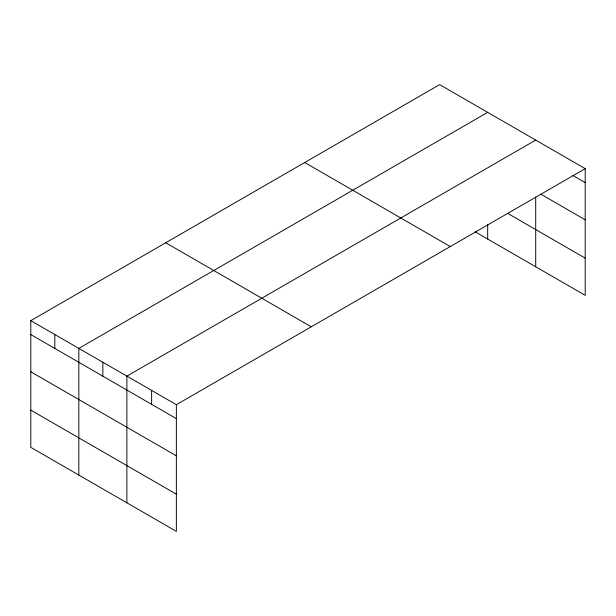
<?xml version="1.0" encoding="UTF-8"?>
<svg xmlns="http://www.w3.org/2000/svg" width="616" height="616" viewBox="0 0 616 616"><rect width="100%" height="100%" fill="white"/><g stroke="black" fill="none" stroke-linecap="round" stroke-linejoin="round"><path stroke-width="0.92" d="M475.252 231.862L585.2 295.341L585.2 168.661L439.639 84.623L30.8 320.659L30.8 447.339L176.361 531.377L176.361 404.697L30.8 320.659M487.672 112.351L78.833 348.394L78.833 475.075M535.704 140.086L126.873 376.13L126.873 502.81M176.361 404.697L585.2 168.661M572.826 175.437L585.2 182.582M540.655 194.079L585.2 219.797M507.546 213.298L585.2 258.135M304.72 162.516L450.281 246.554M165.719 242.766L311.28 326.803M30.8 334.58L176.361 418.626M30.8 371.795L176.361 455.832M30.8 410.133L176.361 494.171M535.704 196.974L535.704 266.767M487.672 224.725L487.672 239.031M151.621 390.413L151.621 404.335M102.857 362.262L102.857 376.184M54.816 334.526L54.816 348.448"/></g></svg>
